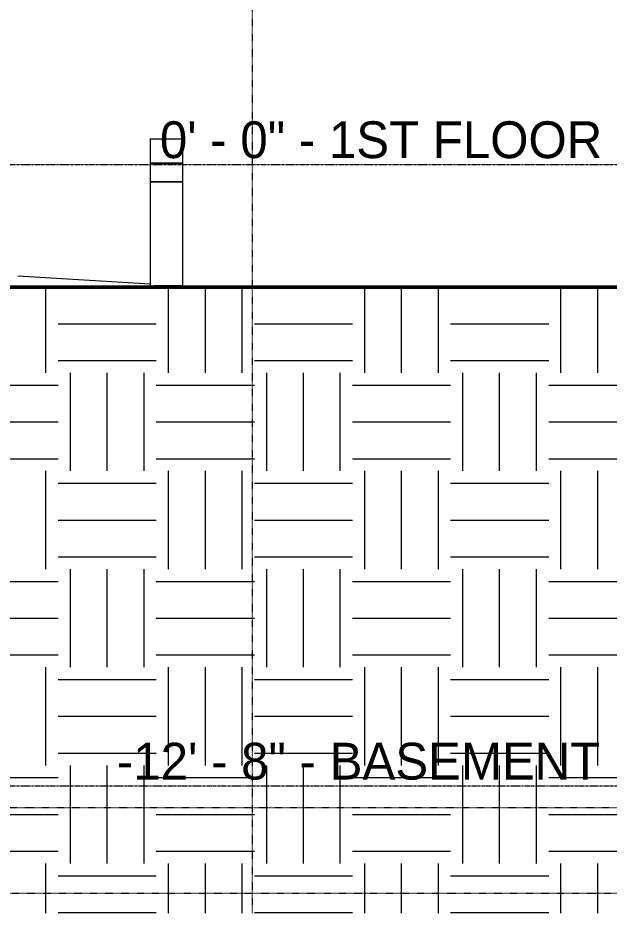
# Model space of a CAD drawing. Header units: inches. Extents: x 9661 to 15313, y -337 to 660.
# Drawn here: x 12222.7 to 12367.3, y -183.1 to 35.8 of the extents above; entities that cross this region are included whole.
import ezdxf

# ---------------------------------------------------------------- set-up
doc = ezdxf.new("R2010")
doc.units = ezdxf.units.IN
doc.header["$MEASUREMENT"] = 0
doc.linetypes.add('Aligning Line 1_8_', pattern=[0.25, 0.125, -0.125])
doc.linetypes.add('Grid Line 1_2_', pattern=[0.875, 0.5, -0.125, 0.125, -0.125])
for name, color, linetype, lineweight in [('0-1', 7, 'Continuous', 5), ('A-FLOR-LEVL', 51, 'Continuous', 9), ('A-FLOR-LEVL-1', 51, 'Grid Line 1_2_', 9), ('C-TOPO', 7, 'Continuous', 9), ('C-TOPO-1', 7, 'Continuous', 50), ('C-TOPO-2', 55, 'Continuous', 9), ('E-LITE-EQPM-1', 55, 'Continuous', 9), ('G-ANNO-SYMB', 111, 'Aligning Line 1_8_', 9)]:
    doc.layers.add(name, color=color, linetype=linetype, lineweight=lineweight)
doc.styles.add('Century Gothic', font='ufonts.com_century-gothic.ttf', dxfattribs={"height": 9})
pattern_1 = [(0, (11008.554, 72), (24, 24), [24, -24]), (0, (11008.554, 81), (24, 24), [24, -24]), (0, (11008.554, 90), (24, 24), [24, -24]), (90, (11011.554, 93), (-24, 24), [24, -24]), (90, (11020.554, 93), (-24, 24), [24, -24]), (90, (11029.554, 93), (-24, 24), [24, -24])]

# ---------------------------------------------------------------- blocks, each defined once
blk = doc.blocks.new('CTR  - Topography_rvt-1-BUILDING SECTION - EAST_WEST - LOOKING SOUTH2')
at = {"layer": 'C-TOPO'}
h = blk.add_hatch(dxfattribs=at)
h.set_pattern_fill('FP_9', color=256, style=0, pattern_type=2)
h.set_pattern_definition(pattern_1)
h.paths.add_polyline_path([(12251.43, -183.11), (12266.59, -183.11), (12266.59, -30), (12215.44, -30), (12155.64, -7.19), (12155.04, -12), (12167.79, -12), (12167.04, -18), (12179.79, -18), (12179.04, -24), (12191.79, -24), (12191.04, -30), (12143.79, -30), (12143.79, -158), (12151.79, -158), (12151.79, -170), (12139.79, -170), (12139.79, -183.11), (12250.38, -183.11)], flags=0)
h.paths.add_polyline_path([(12139.79, -26), (12143.79, -26), (12143.79, -13.75), (12139.79, -13.75), (12139.79, -24.32)], flags=0)
h.paths.add_polyline_path([(12147.15, -6), (12152.53, -6), (12147.2, -3.97), (12143.79, -2.28), (12143.79, -6), (12145.21, -6)], flags=0)
h = blk.add_hatch(dxfattribs=at)
h.set_pattern_fill('FP_9', color=256, style=0, pattern_type=2)
h.set_pattern_definition(pattern_1)
h.paths.add_polyline_path([(12326.59, -183.11), (12326.59, -30), (12266.59, -30), (12266.59, -183.11), (12307.25, -183.11)], flags=0)
h = blk.add_hatch(dxfattribs=at)
h.set_pattern_fill('FP_9', color=256, style=0, pattern_type=2)
h.set_pattern_definition(pattern_1)
h.paths.add_polyline_path([(12367.93, -183.11), (12375.07, -183.11), (12375.07, -30), (12326.59, -30), (12326.59, -183.11), (12359.68, -183.11)], flags=0)
at = {"layer": 'C-TOPO-1'}
for p, q in [((12215.44, -30), (12250.38, -30)), ((12250.38, -30), (12252.65, -30)), ((12252.65, -30), (12266.59, -30)), ((12284.9, -30), (12266.59, -30)), ((12326.59, -30), (12284.9, -30)), ((12359.68, -30), (12326.59, -30)), ((12375.07, -30), (12359.68, -30))]:
    blk.add_line(p, q, dxfattribs=at)
at = {"layer": 'C-TOPO-2'}
for p, q in [((12255.08, -29.31), (12222.71, -27.36)), ((12250.38, -30), (12215.44, -30)), ((12252.65, -30), (12250.38, -30)), ((12266.59, -30), (12252.65, -30)), ((12266.59, -30), (12261.37, -29.69)), ((12264.11, -29.85), (12266.59, -29.78)), ((12266.59, -30), (12266.59, -29.78)), ((12266.59, -30), (12266.59, -29.78)), ((12268, -30), (12266.59, -29.78)), ((12284.9, -30), (12266.59, -30)), ((12326.59, -30), (12284.9, -30)), ((12359.68, -30), (12326.59, -30)), ((12375.07, -30), (12359.68, -30))]:
    blk.add_line(p, q, dxfattribs=at)
blk = doc.blocks.new('Pathway_Cooper_McGraw-Edison _BSC-BRC_Round - Pathway_Cooper_McGraw-Edison _BSC-BRC_Round-2028611-BUILDING SECTION - EAST_WEST - LOOKING SOUTH2')
at = {"layer": 'E-LITE-EQPM-1'}
for p, q in [((12255.08, 6.28), (12255.08, 0.28)), ((12255.08, 6.28), (12259.08, 6.28)), ((12259.08, 6.28), (12263.08, 6.28)), ((12263.08, 0.28), (12263.08, 6.28)), ((12259.08, 0.28), (12255.08, 0.28)), ((12255.08, 0.28), (12255.08, -4.22)), ((12255.08, 0.28), (12259.08, 0.28)), ((12263.08, 0.28), (12259.08, 0.28)), ((12259.08, 0.28), (12263.08, 0.28)), ((12263.08, -4.22), (12263.08, 0.28)), ((12259.08, -4.22), (12255.08, -4.22)), ((12255.08, -4.22), (12255.08, -29.72)), ((12255.08, -4.22), (12259.08, -4.22)), ((12263.08, -4.22), (12259.08, -4.22)), ((12259.08, -4.22), (12263.08, -4.22)), ((12263.08, -29.72), (12263.08, -4.22)), ((12259.08, -29.72), (12256.04, -29.72)), ((12263.08, -29.72), (12259.08, -29.72))]:
    blk.add_line(p, q, dxfattribs=at)

msp = doc.modelspace()

# ---------------------------------------------------------------- linework, layer by layer
at = {"layer": 'A-FLOR-LEVL-1'}
for p, q in [((9660.53, 0), (12376.06, 0)), ((9660.53, -152), (12376.06, -152))]:
    msp.add_line(p, q, dxfattribs=at)
at = {"layer": 'G-ANNO-SYMB'}
for p, q in [((12280.06, 526.95), (12280.06, -183.11)), ((9706.24, -157.31), (12446.61, -157.31)), ((9690.98, -178.24), (12446.61, -178.24))]:
    msp.add_line(p, q, dxfattribs=at)

# ---------------------------------------------------------------- block references
at = {"layer": '0-1'}
msp.add_blockref('CTR  - Topography_rvt-1-BUILDING SECTION - EAST_WEST - LOOKING SOUTH2', (0, 0), dxfattribs=at)
at = {"layer": 'E-LITE-EQPM-1'}
msp.add_blockref('Pathway_Cooper_McGraw-Edison _BSC-BRC_Round - Pathway_Cooper_McGraw-Edison _BSC-BRC_Round-2028611-BUILDING SECTION - EAST_WEST - LOOKING SOUTH2', (0, 0), dxfattribs=at)

# ---------------------------------------------------------------- texts
at = {"layer": 'A-FLOR-LEVL', "char_height": 9, "attachment_point": 1, "style": 'Century Gothic'}
for s, insert, width in [('0\' - 0" - 1ST FLOOR', (12257.45, 10.55), 129.987), ('-12\' - 8" - BASEMENT', (12246.94, -141.45), 142.713)]:
    msp.add_mtext(s, dxfattribs=dict(at, insert=insert, width=width))

doc.saveas('drawing.dxf')
